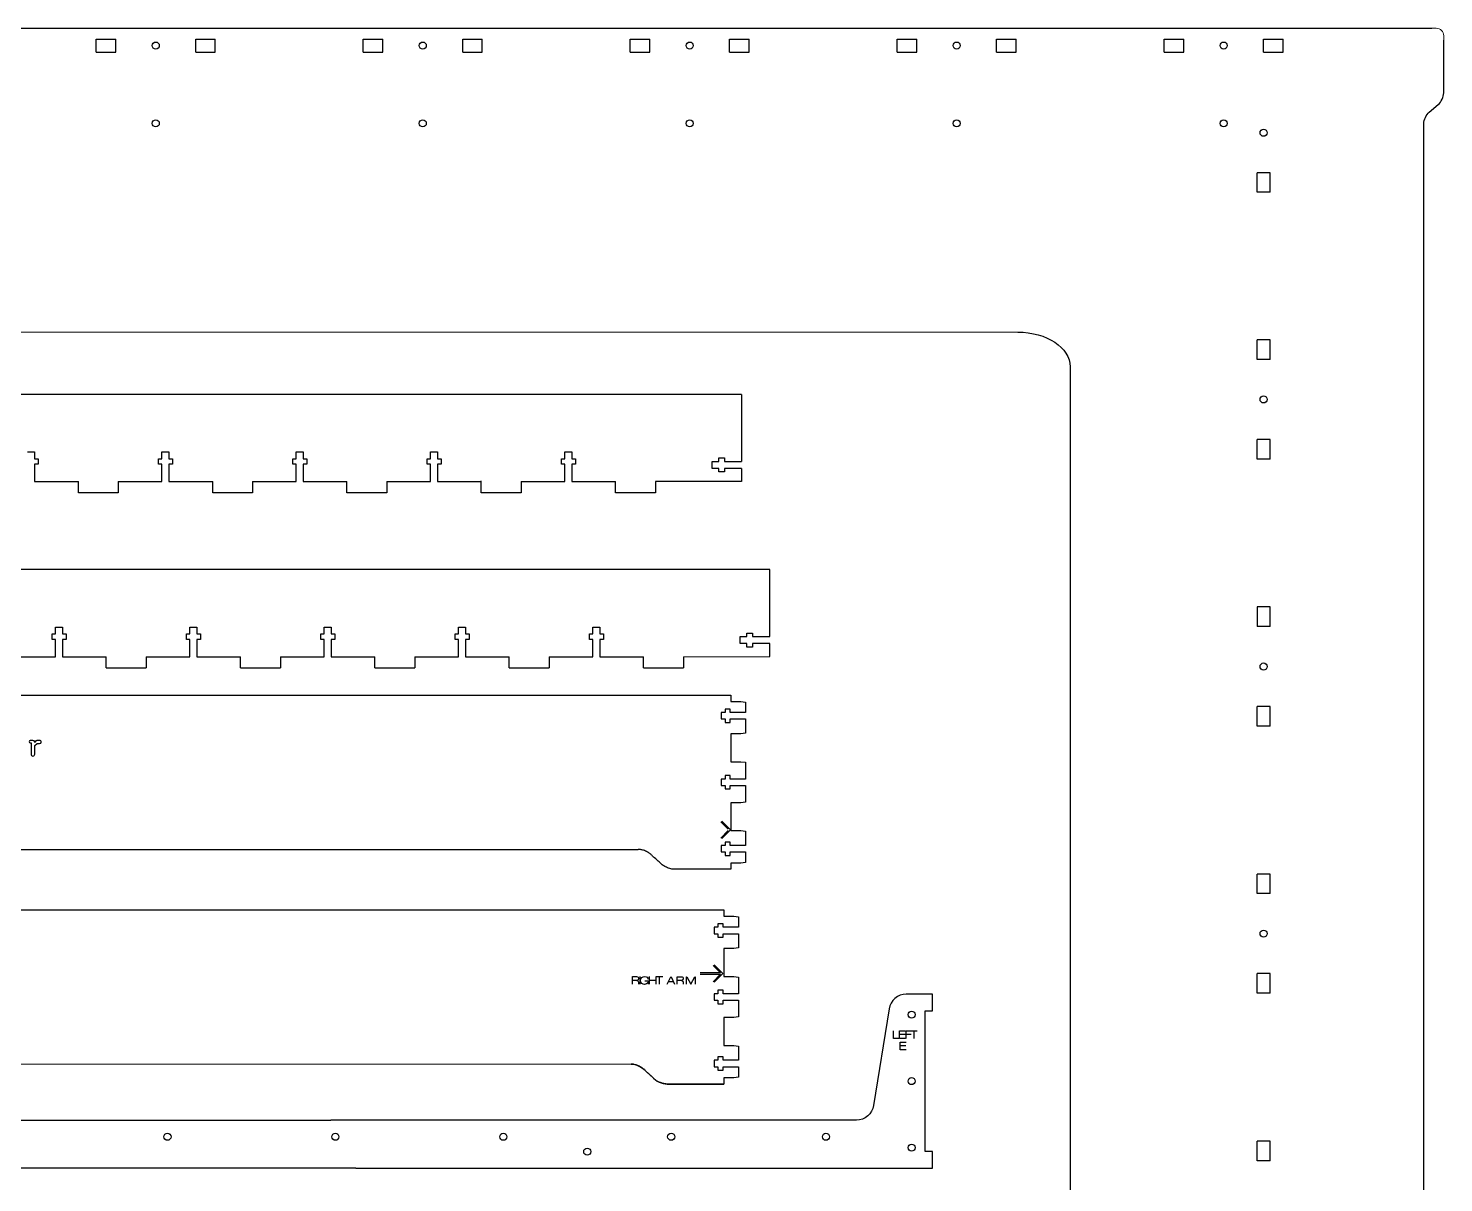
# Model space of a CAD drawing. Header units: millimetres. Extents: x -1176 to -33, y -869 to -31.
# Drawn here: x -602 to -33, y -495 to -31 of the extents above; entities that cross this region are included whole.
import ezdxf

# ---------------------------------------------------------------- set-up
doc = ezdxf.new("R2010")
doc.units = ezdxf.units.MM
doc.layers.add('Cuts', color=1, linetype='Continuous', lineweight=0, true_color=0xff0000)
doc.layers.add('text', color=5, linetype='Continuous', lineweight=0, true_color=0x0000ff)

msp = doc.modelspace()

# ---------------------------------------------------------------- linework, layer by layer
at = {"layer": 'Cuts', "color": 1, "lineweight": 25, "true_color": 0xff0000}
for p, q in [((-1162.7, -31), (-37.3, -31)), ((-574.27, -35.33), (-566.39, -35.33)), ((-574.27, -40.53), (-574.27, -35.33)), ((-566.39, -40.53), (-566.39, -35.33)), ((-534.27, -35.33), (-526.39, -35.33)), ((-534.27, -40.53), (-534.27, -35.33)), ((-526.39, -40.53), (-526.39, -35.33)), ((-466.93, -35.33), (-459.05, -35.33)), ((-466.93, -40.53), (-466.93, -35.33)), ((-459.05, -40.53), (-459.05, -35.33)), ((-426.93, -35.33), (-419.05, -35.33)), ((-426.93, -40.53), (-426.93, -35.33)), ((-419.05, -40.53), (-419.05, -35.33)), ((-359.59, -35.33), (-351.71, -35.33)), ((-359.59, -40.53), (-359.59, -35.33)), ((-351.71, -40.53), (-351.71, -35.33)), ((-319.59, -35.33), (-311.71, -35.33)), ((-319.59, -40.53), (-319.59, -35.33)), ((-311.71, -40.53), (-311.71, -35.33)), ((-252.25, -35.33), (-244.37, -35.33)), ((-252.25, -40.53), (-252.25, -35.33)), ((-244.37, -40.53), (-244.37, -35.33)), ((-212.25, -35.33), (-204.37, -35.33)), ((-212.25, -40.53), (-212.25, -35.33)), ((-204.37, -40.53), (-204.37, -35.33)), ((-144.91, -35.33), (-137.03, -35.33)), ((-144.91, -40.53), (-144.91, -35.33)), ((-137.03, -40.53), (-137.03, -35.33)), ((-104.91, -35.33), (-97.03, -35.33)), ((-104.91, -40.53), (-104.91, -35.33)), ((-97.03, -40.53), (-97.03, -35.33)), ((-574.27, -40.53), (-566.39, -40.53)), ((-534.27, -40.53), (-526.39, -40.53)), ((-466.93, -40.53), (-459.05, -40.53)), ((-426.93, -40.53), (-419.05, -40.53)), ((-359.59, -40.53), (-351.71, -40.53)), ((-319.59, -40.53), (-311.71, -40.53)), ((-252.25, -40.53), (-244.37, -40.53)), ((-212.25, -40.53), (-204.37, -40.53)), ((-144.91, -40.53), (-137.03, -40.53)), ((-104.91, -40.53), (-97.03, -40.53)), ((-40.5, -830.68), (-40.5, -69.32)), ((-107.51, -96.91), (-107.51, -89.04)), ((-102.31, -89.04), (-107.51, -89.04)), ((-102.31, -96.91), (-102.31, -89.04)), ((-102.31, -96.91), (-107.51, -96.91)), ((-107.51, -164.09), (-107.51, -156.21)), ((-102.31, -156.21), (-107.51, -156.21)), ((-102.31, -164.09), (-102.31, -156.21)), ((-102.31, -164.09), (-107.51, -164.09)), ((-314.77, -178.14), (-940.24, -178.17)), ((-314.77, -178.14), (-314.77, -205.06)), ((-107.51, -204.09), (-107.51, -196.21)), ((-102.31, -196.21), (-107.51, -196.21)), ((-102.31, -204.09), (-102.31, -196.21)), ((-601.88, -201.24), (-599.08, -201.24)), ((-599.08, -201.24), (-599.08, -203.98)), ((-599.08, -203.98), (-597.68, -203.98)), ((-597.68, -203.98), (-597.68, -206.18)), ((-549.27, -203.98), (-547.87, -203.98)), ((-549.27, -206.18), (-549.27, -203.98)), ((-547.87, -201.24), (-545.07, -201.24)), ((-547.87, -203.98), (-547.87, -201.24)), ((-545.07, -201.24), (-545.07, -203.98)), ((-545.07, -203.98), (-543.67, -203.98)), ((-543.67, -203.98), (-543.67, -206.18)), ((-495.26, -203.98), (-493.86, -203.98)), ((-495.26, -206.18), (-495.26, -203.98)), ((-493.86, -201.24), (-491.06, -201.24)), ((-493.86, -203.98), (-493.86, -201.24)), ((-491.06, -201.24), (-491.06, -203.98)), ((-491.06, -203.98), (-489.66, -203.98)), ((-489.66, -203.98), (-489.66, -206.18)), ((-441.25, -206.18), (-441.25, -203.98)), ((-441.25, -203.98), (-439.85, -203.98)), ((-439.85, -201.24), (-437.05, -201.24)), ((-439.85, -203.98), (-439.85, -201.24)), ((-437.05, -201.24), (-437.05, -203.98)), ((-437.05, -203.98), (-435.65, -203.98)), ((-435.65, -203.98), (-435.65, -206.18)), ((-387.24, -203.98), (-385.84, -203.98)), ((-387.24, -206.18), (-387.24, -203.98)), ((-385.84, -201.24), (-383.04, -201.24)), ((-385.84, -203.98), (-385.84, -201.24)), ((-383.04, -201.24), (-383.04, -203.98)), ((-383.04, -203.98), (-381.64, -203.98)), ((-381.64, -203.98), (-381.64, -206.18)), ((-323.93, -205.06), (-323.93, -203.66)), ((-323.93, -203.66), (-321.73, -203.66)), ((-321.73, -203.66), (-321.73, -205.06)), ((-102.31, -204.09), (-107.51, -204.09)), ((-599.08, -206.18), (-599.08, -213.15)), ((-597.68, -206.18), (-599.08, -206.18)), ((-547.87, -206.18), (-549.27, -206.18)), ((-547.87, -213.15), (-547.87, -206.18)), ((-545.07, -206.18), (-545.07, -213.15)), ((-543.67, -206.18), (-545.07, -206.18)), ((-493.86, -206.18), (-495.26, -206.18)), ((-493.86, -213.15), (-493.86, -206.18)), ((-491.06, -206.18), (-491.06, -213.15)), ((-489.66, -206.18), (-491.06, -206.18)), ((-439.85, -206.18), (-441.25, -206.18)), ((-439.85, -213.15), (-439.85, -206.18)), ((-437.05, -206.18), (-437.05, -213.15)), ((-435.65, -206.18), (-437.05, -206.18)), ((-385.84, -206.18), (-387.24, -206.18)), ((-385.84, -213.15), (-385.84, -206.18)), ((-383.04, -206.18), (-383.04, -213.15)), ((-381.64, -206.18), (-383.04, -206.18)), ((-326.67, -205.06), (-323.93, -205.06)), ((-326.67, -207.86), (-326.67, -205.06)), ((-323.93, -207.86), (-326.67, -207.86)), ((-323.93, -209.26), (-323.93, -207.86)), ((-321.73, -209.26), (-323.93, -209.26)), ((-321.73, -205.06), (-314.77, -205.06)), ((-321.73, -207.86), (-321.73, -209.26)), ((-314.77, -207.86), (-321.73, -207.86)), ((-314.77, -207.86), (-314.77, -213.13)), ((-599.08, -213.15), (-581.47, -213.15)), ((-581.47, -217.63), (-581.47, -213.15)), ((-565.47, -213.15), (-565.47, -217.63)), ((-565.47, -213.15), (-547.87, -213.15)), ((-545.07, -213.15), (-527.46, -213.15)), ((-527.46, -217.63), (-527.46, -213.15)), ((-511.46, -213.15), (-511.46, -217.63)), ((-511.46, -213.15), (-493.86, -213.15)), ((-491.06, -213.15), (-473.45, -213.15)), ((-473.45, -217.63), (-473.45, -213.15)), ((-457.45, -213.15), (-457.45, -217.63)), ((-457.45, -213.15), (-439.85, -213.15)), ((-437.05, -213.15), (-419.44, -213.15)), ((-419.44, -217.63), (-419.44, -212.91)), ((-419.44, -217.63), (-419.44, -213.15)), ((-403.44, -213.15), (-403.44, -217.63)), ((-403.44, -213.15), (-385.84, -213.15)), ((-383.04, -213.15), (-365.43, -213.15)), ((-365.43, -217.63), (-365.43, -213.15)), ((-314.77, -213.13), (-349.43, -213.15)), ((-349.43, -213.15), (-349.43, -217.63)), ((-565.47, -217.63), (-581.47, -217.63)), ((-511.46, -217.63), (-527.46, -217.63)), ((-457.45, -217.63), (-473.45, -217.63)), ((-403.44, -217.63), (-419.44, -217.63)), ((-349.43, -217.63), (-365.43, -217.63)), ((-303.5, -248.54), (-928.98, -248.56)), ((-303.5, -275.46), (-303.5, -248.54)), ((-107.51, -263.55), (-107.51, -271.43)), ((-102.31, -263.55), (-107.51, -263.55)), ((-102.31, -271.43), (-102.31, -263.55)), ((-590.62, -271.63), (-587.82, -271.63)), ((-590.62, -274.37), (-590.62, -271.63)), ((-587.82, -271.63), (-587.82, -274.37)), ((-536.61, -274.37), (-536.61, -271.63)), ((-536.61, -271.63), (-533.81, -271.63)), ((-533.81, -271.63), (-533.81, -274.37)), ((-482.6, -271.63), (-479.8, -271.63)), ((-482.6, -274.37), (-482.6, -271.63)), ((-479.8, -271.63), (-479.8, -274.37)), ((-428.59, -271.63), (-425.79, -271.63)), ((-428.59, -274.37), (-428.59, -271.63)), ((-425.79, -271.63), (-425.79, -274.37)), ((-374.58, -271.63), (-371.78, -271.63)), ((-374.58, -274.37), (-374.58, -271.63)), ((-371.78, -271.63), (-371.78, -274.37)), ((-102.31, -271.43), (-107.51, -271.43)), ((-592.02, -274.37), (-590.62, -274.37)), ((-592.02, -276.57), (-592.02, -274.37)), ((-590.62, -276.57), (-592.02, -276.57)), ((-590.62, -283.54), (-590.62, -276.57)), ((-587.82, -274.37), (-586.42, -274.37)), ((-587.82, -276.57), (-587.82, -283.54)), ((-586.42, -276.57), (-587.82, -276.57)), ((-586.42, -274.37), (-586.42, -276.57)), ((-538.01, -274.37), (-536.61, -274.37)), ((-538.01, -276.57), (-538.01, -274.37)), ((-536.61, -276.57), (-538.01, -276.57)), ((-536.61, -283.54), (-536.61, -276.57)), ((-533.81, -274.37), (-532.41, -274.37)), ((-533.81, -276.57), (-533.81, -283.54)), ((-532.41, -276.57), (-533.81, -276.57)), ((-532.41, -274.37), (-532.41, -276.57)), ((-484, -274.37), (-482.6, -274.37)), ((-484, -276.57), (-484, -274.37)), ((-482.6, -276.57), (-484, -276.57)), ((-482.6, -283.54), (-482.6, -276.57)), ((-479.8, -274.37), (-478.4, -274.37)), ((-479.8, -276.57), (-479.8, -283.54)), ((-478.4, -276.57), (-479.8, -276.57)), ((-478.4, -274.37), (-478.4, -276.57)), ((-429.99, -274.37), (-428.59, -274.37)), ((-429.99, -276.57), (-429.99, -274.37)), ((-428.59, -276.57), (-429.99, -276.57)), ((-428.59, -283.54), (-428.59, -276.57)), ((-425.79, -274.37), (-424.39, -274.37)), ((-424.39, -276.57), (-425.79, -276.57)), ((-425.79, -276.57), (-425.79, -283.54)), ((-424.39, -274.37), (-424.39, -276.57)), ((-375.98, -274.37), (-374.58, -274.37)), ((-375.98, -276.57), (-375.98, -274.37)), ((-374.58, -276.57), (-375.98, -276.57)), ((-374.58, -283.54), (-374.58, -276.57)), ((-371.78, -274.37), (-370.38, -274.37)), ((-370.38, -276.57), (-371.78, -276.57)), ((-371.78, -276.57), (-371.78, -283.54)), ((-370.38, -274.37), (-370.38, -276.57)), ((-315.41, -275.46), (-312.67, -275.46)), ((-315.41, -278.26), (-315.41, -275.46)), ((-312.67, -278.26), (-315.41, -278.26)), ((-312.67, -274.06), (-310.47, -274.06)), ((-312.67, -275.46), (-312.67, -274.06)), ((-312.67, -279.66), (-312.67, -278.26)), ((-310.47, -274.06), (-310.47, -275.46)), ((-310.47, -275.46), (-303.5, -275.46)), ((-310.47, -278.26), (-310.47, -279.66)), ((-303.5, -278.26), (-310.47, -278.26)), ((-303.5, -283.52), (-303.5, -278.26)), ((-608.23, -283.54), (-590.62, -283.54)), ((-587.82, -283.54), (-570.22, -283.54)), ((-570.22, -288.02), (-570.22, -283.54)), ((-554.22, -283.54), (-536.61, -283.54)), ((-554.22, -283.54), (-554.22, -288.02)), ((-533.81, -283.54), (-516.21, -283.54)), ((-516.21, -288.02), (-516.21, -283.54)), ((-500.21, -283.54), (-482.6, -283.54)), ((-500.21, -283.54), (-500.21, -288.02)), ((-479.8, -283.54), (-462.2, -283.54)), ((-462.2, -288.02), (-462.2, -283.54)), ((-446.2, -283.54), (-428.59, -283.54)), ((-446.2, -283.54), (-446.2, -288.02)), ((-425.79, -283.54), (-408.19, -283.54)), ((-408.19, -288.02), (-408.19, -283.54)), ((-392.19, -283.54), (-392.19, -288.02)), ((-392.19, -283.54), (-374.58, -283.54)), ((-371.78, -283.54), (-354.18, -283.54)), ((-354.18, -288.02), (-354.18, -283.54)), ((-338.18, -283.54), (-303.5, -283.52)), ((-338.18, -283.54), (-338.18, -288.02)), ((-310.47, -279.66), (-312.67, -279.66)), ((-570.22, -288.02), (-554.22, -288.02)), ((-516.21, -288.02), (-500.21, -288.02)), ((-462.2, -288.02), (-446.2, -288.02)), ((-408.19, -288.02), (-392.19, -288.02)), ((-354.18, -288.02), (-338.18, -288.02)), ((-925.63, -298.98), (-319.11, -298.98)), ((-319.11, -298.98), (-319.11, -301.51)), ((-319.11, -301.51), (-315.04, -301.51)), ((-315.04, -301.51), (-313.21, -301.75)), ((-322.98, -305.98), (-322.98, -308.58)), ((-321.44, -305.98), (-322.98, -305.98)), ((-321.44, -304.58), (-321.44, -305.98)), ((-319.34, -304.58), (-321.44, -304.58)), ((-319.34, -305.98), (-319.34, -304.58)), ((-313.21, -305.98), (-319.34, -305.98)), ((-313.21, -301.75), (-313.21, -305.98)), ((-107.51, -311.43), (-107.51, -303.55)), ((-102.31, -303.55), (-107.51, -303.55)), ((-102.31, -311.43), (-102.31, -303.55)), ((-322.98, -308.58), (-321.44, -308.58)), ((-321.44, -308.58), (-321.44, -309.98)), ((-321.44, -309.98), (-319.34, -309.98)), ((-319.34, -308.58), (-313.21, -308.58)), ((-319.34, -309.98), (-319.34, -308.58)), ((-313.21, -308.58), (-313.21, -314.31)), ((-102.31, -311.43), (-107.51, -311.43)), ((-319.11, -314.56), (-319.11, -325.73)), ((-315.04, -314.56), (-319.11, -314.56)), ((-313.21, -314.31), (-315.04, -314.56)), ((-319.11, -325.73), (-315.04, -325.73)), ((-315.04, -325.73), (-313.21, -325.98)), ((-313.21, -325.98), (-313.21, -332.7)), ((-322.98, -332.7), (-322.98, -335.3)), ((-321.44, -332.7), (-322.98, -332.7)), ((-322.98, -335.3), (-321.44, -335.3)), ((-321.44, -331.31), (-321.44, -332.7)), ((-319.34, -331.31), (-321.44, -331.31)), ((-321.44, -335.3), (-321.44, -336.71)), ((-319.34, -332.7), (-319.34, -331.31)), ((-313.21, -332.7), (-319.34, -332.7)), ((-319.34, -335.3), (-313.21, -335.3)), ((-319.34, -336.71), (-319.34, -335.3)), ((-313.21, -335.3), (-313.21, -342.03)), ((-321.44, -336.71), (-319.34, -336.71)), ((-319.11, -342.28), (-319.11, -353.45)), ((-315.04, -342.28), (-319.11, -342.28)), ((-313.21, -342.03), (-315.04, -342.28)), ((-321.44, -358.03), (-321.44, -359.43)), ((-319.34, -358.03), (-321.44, -358.03)), ((-319.34, -359.43), (-319.34, -358.03)), ((-319.11, -353.45), (-315.04, -353.45)), ((-315.04, -353.45), (-313.21, -353.7)), ((-313.21, -353.7), (-313.21, -359.43)), ((-837.27, -360.98), (-356.37, -360.98)), ((-322.98, -359.43), (-322.98, -362.03)), ((-321.44, -359.43), (-322.98, -359.43)), ((-322.98, -362.03), (-321.44, -362.03)), ((-321.44, -362.03), (-321.44, -363.43)), ((-321.44, -363.43), (-319.34, -363.43)), ((-313.21, -359.43), (-319.34, -359.43)), ((-319.34, -362.03), (-313.21, -362.03)), ((-319.34, -363.43), (-319.34, -362.03)), ((-313.21, -362.03), (-313.21, -366.26)), ((-319.11, -368.98), (-341.88, -368.98)), ((-319.11, -366.51), (-319.11, -368.98)), ((-315.04, -366.51), (-319.11, -366.51)), ((-313.21, -366.26), (-315.04, -366.51)), ((-107.51, -378.77), (-107.51, -370.89)), ((-102.31, -370.89), (-107.51, -370.89)), ((-102.31, -378.77), (-102.31, -370.89)), ((-102.31, -378.77), (-107.51, -378.77)), ((-928.44, -385.29), (-321.97, -385.29)), ((-321.97, -385.29), (-321.97, -387.81)), ((-325.83, -392.29), (-325.83, -394.89)), ((-324.3, -392.29), (-325.83, -392.29)), ((-324.3, -390.89), (-324.3, -392.29)), ((-322.2, -390.89), (-324.3, -390.89)), ((-322.2, -392.29), (-322.2, -390.89)), ((-316.07, -392.29), (-322.2, -392.29)), ((-321.97, -387.81), (-317.9, -387.81)), ((-317.9, -387.81), (-316.07, -388.06)), ((-316.07, -388.06), (-316.07, -392.29)), ((-325.83, -394.89), (-324.3, -394.89)), ((-324.3, -394.89), (-324.3, -396.29)), ((-324.3, -396.29), (-322.2, -396.29)), ((-322.2, -394.89), (-316.07, -394.89)), ((-322.2, -396.29), (-322.2, -394.89)), ((-316.07, -394.89), (-316.07, -400.61)), ((-321.97, -400.86), (-321.97, -412.04)), ((-317.9, -400.86), (-321.97, -400.86)), ((-316.07, -400.61), (-317.9, -400.86)), ((-321.97, -412.04), (-317.9, -412.04)), ((-317.9, -412.04), (-316.07, -412.29)), ((-316.07, -412.29), (-316.07, -419.01)), ((-107.51, -418.77), (-107.51, -410.89)), ((-102.31, -410.89), (-107.51, -410.89)), ((-102.31, -418.77), (-102.31, -410.89)), ((-325.83, -419.01), (-325.83, -421.61)), ((-324.3, -419.01), (-325.83, -419.01)), ((-324.3, -417.61), (-324.3, -419.01)), ((-322.2, -417.61), (-324.3, -417.61)), ((-322.2, -419.01), (-322.2, -417.61)), ((-316.07, -419.01), (-322.2, -419.01)), ((-102.31, -418.77), (-107.51, -418.77)), ((-325.83, -421.61), (-324.3, -421.61)), ((-324.3, -421.61), (-324.3, -423.01)), ((-324.3, -423.01), (-322.2, -423.01)), ((-322.2, -421.61), (-316.07, -421.61)), ((-322.2, -423.01), (-322.2, -421.61)), ((-316.07, -421.61), (-316.07, -428.34)), ((-321.97, -428.59), (-321.97, -439.76)), ((-317.9, -428.59), (-321.97, -428.59)), ((-316.07, -428.34), (-317.9, -428.59)), ((-321.97, -439.76), (-317.9, -439.76)), ((-317.9, -439.76), (-316.07, -440.01)), ((-316.07, -440.01), (-316.07, -445.74)), ((-325.83, -445.74), (-325.83, -448.33)), ((-324.3, -445.74), (-325.83, -445.74)), ((-325.83, -448.33), (-324.3, -448.33)), ((-324.3, -444.34), (-324.3, -445.74)), ((-322.2, -444.34), (-324.3, -444.34)), ((-324.3, -448.33), (-324.3, -449.74)), ((-322.2, -445.74), (-322.2, -444.34)), ((-316.07, -445.74), (-322.2, -445.74)), ((-322.2, -448.33), (-316.07, -448.33)), ((-322.2, -449.74), (-322.2, -448.33)), ((-316.07, -448.33), (-316.07, -452.56)), ((-324.3, -449.74), (-322.2, -449.74)), ((-321.97, -452.81), (-321.97, -455.29)), ((-317.9, -452.81), (-321.97, -452.81)), ((-316.07, -452.56), (-317.9, -452.81)), ((-321.97, -455.29), (-344.74, -455.29)), ((-749.38, -469.84), (-479.94, -469.84)), ((-107.51, -486.11), (-107.51, -478.23)), ((-102.31, -478.23), (-107.51, -478.23)), ((-102.31, -486.11), (-102.31, -478.23)), ((-469.94, -489.12), (-950.77, -489.12)), ((-102.31, -486.11), (-107.51, -486.11))]:
    msp.add_line(p, q, dxfattribs=at)
at = {"layer": 'Cuts'}
for p, q in [((-37.3, -31), (-35.5, -31)), ((-32.5, -34), (-32.5, -35.8)), ((-1055.01, -153.09), (-203.74, -153.09)), ((-899.73, -447.29), (-359.23, -447.29))]:
    msp.add_line(p, q, dxfattribs=at)
at = {"layer": 'Cuts', "color": 1, "lineweight": 25, "true_color": 0xff0000}
for points in [[(-32.5, -56.96), (-32.5, -35.8)], [(-38.34, -64.68), (-34.66, -61.6)], [(-182.72, -167.04), (-182.72, -768.51), (-182.93, -768.68)], [(-238.03, -482.42), (-240.98, -482.42), (-240.98, -425.82), (-238.03, -425.82), (-238.03, -419.12), (-238.03, -419.12), (-248.65, -419.12)], [(-255.42, -425.07), (-261.78, -463.89)], [(-353.41, -449.99), (-350.55, -452.58)], [(-344.74, -455.29), (-321.97, -455.29), (-321.97, -455.29)], [(-268.55, -469.84), (-276.16, -469.84), (-479.94, -469.84)], [(-469.94, -489.12), (-238.03, -489.12), (-238.03, -482.42), (-238.03, -482.42)]]:
    msp.add_lwpolyline(points, dxfattribs=at)
at = {"layer": 'Cuts'}
msp.add_arc((-35.5, -34), 3, 0, 90, dxfattribs=at)
at = {"layer": 'Cuts', "color": 1, "lineweight": 25, "true_color": 0xff0000}
for points in [[(-551.76, -37.93), (-551.76, -37.14), (-551.12, -36.5), (-550.33, -36.5)], [(-550.33, -39.35), (-551.12, -39.35), (-551.76, -38.72), (-551.76, -37.93)], [(-550.33, -36.5), (-549.54, -36.5), (-548.91, -37.14), (-548.91, -37.93)], [(-548.91, -37.93), (-548.91, -38.72), (-549.54, -39.35), (-550.33, -39.35)], [(-444.42, -37.93), (-444.42, -37.14), (-443.78, -36.5), (-442.99, -36.5)], [(-442.99, -39.35), (-443.78, -39.35), (-444.42, -38.72), (-444.42, -37.93)], [(-442.99, -36.5), (-442.2, -36.5), (-441.57, -37.14), (-441.57, -37.93)], [(-441.57, -37.93), (-441.57, -38.72), (-442.2, -39.35), (-442.99, -39.35)], [(-337.08, -37.93), (-337.08, -37.14), (-336.44, -36.5), (-335.65, -36.5)], [(-335.65, -39.35), (-336.44, -39.35), (-337.08, -38.72), (-337.08, -37.93)], [(-335.65, -36.5), (-334.86, -36.5), (-334.23, -37.14), (-334.23, -37.93)], [(-334.23, -37.93), (-334.23, -38.72), (-334.86, -39.35), (-335.65, -39.35)], [(-229.74, -37.93), (-229.74, -37.14), (-229.1, -36.5), (-228.31, -36.5)], [(-228.31, -39.35), (-229.1, -39.35), (-229.74, -38.72), (-229.74, -37.93)], [(-228.31, -36.5), (-227.52, -36.5), (-226.89, -37.14), (-226.89, -37.93)], [(-226.89, -37.93), (-226.89, -38.72), (-227.52, -39.35), (-228.31, -39.35)], [(-122.4, -37.93), (-122.4, -37.14), (-121.76, -36.5), (-120.97, -36.5)], [(-120.97, -39.35), (-121.76, -39.35), (-122.4, -38.72), (-122.4, -37.93)], [(-120.97, -36.5), (-120.18, -36.5), (-119.55, -37.14), (-119.55, -37.93)], [(-119.55, -37.93), (-119.55, -38.72), (-120.18, -39.35), (-120.97, -39.35)], [(-34.66, -61.6), (-33.47, -60.6), (-32.5, -58.51), (-32.5, -56.96)], [(-551.76, -69.2), (-551.76, -68.41), (-551.12, -67.77), (-550.33, -67.77)], [(-550.33, -67.77), (-549.55, -67.77), (-548.91, -68.41), (-548.91, -69.2)], [(-444.42, -69.2), (-444.42, -68.41), (-443.78, -67.77), (-442.99, -67.77)], [(-442.99, -67.77), (-442.21, -67.77), (-441.57, -68.41), (-441.57, -69.2)], [(-337.08, -69.2), (-337.08, -68.41), (-336.44, -67.77), (-335.65, -67.77)], [(-335.65, -67.77), (-334.87, -67.77), (-334.23, -68.41), (-334.23, -69.2)], [(-229.74, -69.2), (-229.74, -68.41), (-229.1, -67.77), (-228.31, -67.77)], [(-228.31, -67.77), (-227.53, -67.77), (-226.89, -68.41), (-226.89, -69.2)], [(-122.4, -69.2), (-122.4, -68.41), (-121.76, -67.77), (-120.97, -67.77)], [(-120.97, -67.77), (-120.19, -67.77), (-119.55, -68.41), (-119.55, -69.2)], [(-40.5, -69.32), (-40.5, -67.76), (-39.53, -65.68), (-38.34, -64.68)], [(-550.33, -70.62), (-551.12, -70.62), (-551.76, -69.99), (-551.76, -69.2)], [(-548.91, -69.2), (-548.91, -69.99), (-549.55, -70.62), (-550.33, -70.62)], [(-442.99, -70.62), (-443.78, -70.62), (-444.42, -69.99), (-444.42, -69.2)], [(-441.57, -69.2), (-441.57, -69.99), (-442.21, -70.62), (-442.99, -70.62)], [(-335.65, -70.62), (-336.44, -70.62), (-337.08, -69.99), (-337.08, -69.2)], [(-334.23, -69.2), (-334.23, -69.99), (-334.87, -70.62), (-335.65, -70.62)], [(-228.31, -70.62), (-229.1, -70.62), (-229.74, -69.99), (-229.74, -69.2)], [(-226.89, -69.2), (-226.89, -69.99), (-227.53, -70.62), (-228.31, -70.62)], [(-120.97, -70.62), (-121.76, -70.62), (-122.4, -69.99), (-122.4, -69.2)], [(-119.55, -69.2), (-119.55, -69.99), (-120.19, -70.62), (-120.97, -70.62)], [(-106.34, -72.97), (-106.34, -72.19), (-105.7, -71.55), (-104.91, -71.55)], [(-104.91, -74.4), (-105.7, -74.4), (-106.34, -73.76), (-106.34, -72.97)], [(-104.91, -71.55), (-104.13, -71.55), (-103.49, -72.19), (-103.49, -72.97)], [(-103.49, -72.97), (-103.49, -73.76), (-104.13, -74.4), (-104.91, -74.4)], [(-203.74, -153.09), (-192.14, -153.09), (-182.72, -159.34), (-182.72, -167.04)], [(-106.34, -180.15), (-106.34, -179.36), (-105.7, -178.73), (-104.91, -178.73)], [(-104.91, -181.58), (-105.7, -181.58), (-106.34, -180.94), (-106.34, -180.15)], [(-104.91, -178.73), (-104.13, -178.73), (-103.49, -179.36), (-103.49, -180.15)], [(-103.49, -180.15), (-103.49, -180.94), (-104.13, -181.58), (-104.91, -181.58)], [(-106.34, -287.49), (-106.34, -286.7), (-105.7, -286.07), (-104.91, -286.07)], [(-104.91, -288.92), (-105.7, -288.92), (-106.34, -288.28), (-106.34, -287.49)], [(-104.91, -286.07), (-104.13, -286.07), (-103.49, -286.7), (-103.49, -287.49)], [(-103.49, -287.49), (-103.49, -288.28), (-104.13, -288.92), (-104.91, -288.92)], [(-106.34, -394.83), (-106.34, -394.04), (-105.7, -393.41), (-104.91, -393.41)], [(-104.91, -396.26), (-105.7, -396.26), (-106.34, -395.62), (-106.34, -394.83)], [(-104.91, -393.41), (-104.13, -393.41), (-103.49, -394.04), (-103.49, -394.83)], [(-103.49, -394.83), (-103.49, -395.62), (-104.13, -396.26), (-104.91, -396.26)], [(-248.65, -419.12), (-251.95, -419.12), (-255, -421.8), (-255.42, -425.07)], [(-247.86, -427.4), (-247.86, -426.61), (-247.23, -425.97), (-246.44, -425.97)], [(-246.44, -425.97), (-245.65, -425.97), (-245.01, -426.61), (-245.01, -427.4)], [(-246.44, -428.82), (-247.23, -428.82), (-247.86, -428.18), (-247.86, -427.4)], [(-245.01, -427.4), (-245.01, -428.18), (-245.65, -428.82), (-246.44, -428.82)], [(-359.23, -447.29), (-357.28, -447.29), (-354.66, -448.5), (-353.41, -449.99)], [(-350.55, -452.58), (-349.3, -454.07), (-346.68, -455.29), (-344.74, -455.29)], [(-247.86, -454.12), (-247.86, -453.33), (-247.23, -452.7), (-246.44, -452.7)], [(-246.44, -455.54), (-247.23, -455.54), (-247.86, -454.91), (-247.86, -454.12)], [(-246.44, -452.7), (-245.65, -452.7), (-245.01, -453.33), (-245.01, -454.12)], [(-245.01, -454.12), (-245.01, -454.91), (-245.65, -455.54), (-246.44, -455.54)], [(-261.78, -463.89), (-262.2, -467.16), (-265.25, -469.84), (-268.55, -469.84)], [(-547.06, -476.48), (-547.06, -475.69), (-546.42, -475.06), (-545.63, -475.06)], [(-545.63, -477.9), (-546.42, -477.9), (-547.06, -477.27), (-547.06, -476.48)], [(-545.63, -475.06), (-544.84, -475.06), (-544.21, -475.69), (-544.21, -476.48)], [(-544.21, -476.48), (-544.21, -477.27), (-544.84, -477.9), (-545.63, -477.9)], [(-479.54, -476.48), (-479.54, -475.69), (-478.9, -475.06), (-478.12, -475.06)], [(-478.12, -477.9), (-478.9, -477.9), (-479.54, -477.27), (-479.54, -476.48)], [(-478.12, -475.06), (-477.33, -475.06), (-476.69, -475.69), (-476.69, -476.48)], [(-476.69, -476.48), (-476.69, -477.27), (-477.33, -477.9), (-478.12, -477.9)], [(-412.03, -476.48), (-412.03, -475.69), (-411.39, -475.06), (-410.6, -475.06)], [(-410.6, -477.9), (-411.39, -477.9), (-412.03, -477.27), (-412.03, -476.48)], [(-410.6, -475.06), (-409.82, -475.06), (-409.18, -475.69), (-409.18, -476.48)], [(-409.18, -476.48), (-409.18, -477.27), (-409.82, -477.9), (-410.6, -477.9)], [(-344.52, -476.48), (-344.52, -475.69), (-343.88, -475.06), (-343.09, -475.06)], [(-343.09, -477.9), (-343.88, -477.9), (-344.52, -477.27), (-344.52, -476.48)], [(-343.09, -475.06), (-342.3, -475.06), (-341.67, -475.69), (-341.67, -476.48)], [(-341.67, -476.48), (-341.67, -477.27), (-342.3, -477.9), (-343.09, -477.9)], [(-282.3, -476.48), (-282.3, -475.69), (-281.66, -475.06), (-280.88, -475.06)], [(-280.88, -477.9), (-281.66, -477.9), (-282.3, -477.27), (-282.3, -476.48)], [(-280.88, -475.06), (-280.09, -475.06), (-279.45, -475.69), (-279.45, -476.48)], [(-279.45, -476.48), (-279.45, -477.27), (-280.09, -477.9), (-280.88, -477.9)], [(-378.27, -482.45), (-378.27, -481.67), (-377.64, -481.03), (-376.85, -481.03)], [(-376.85, -483.88), (-377.64, -483.88), (-378.27, -483.24), (-378.27, -482.45)], [(-376.85, -481.03), (-376.06, -481.03), (-375.42, -481.67), (-375.42, -482.45)], [(-375.42, -482.45), (-375.42, -483.24), (-376.06, -483.88), (-376.85, -483.88)], [(-247.86, -480.84), (-247.86, -480.06), (-247.23, -479.42), (-246.44, -479.42)], [(-246.44, -482.27), (-247.23, -482.27), (-247.86, -481.63), (-247.86, -480.84)], [(-246.44, -479.42), (-245.65, -479.42), (-245.01, -480.06), (-245.01, -480.84)], [(-245.01, -480.84), (-245.01, -481.63), (-245.65, -482.27), (-246.44, -482.27)]]:
    msp.add_open_spline(points, degree=3, dxfattribs=at)
for points, knots in [([(-341.88, -368.98), (-342.34, -368.95), (-343.44, -368.87), (-344.93, -368.27), (-346.48, -367.46), (-347.65, -366.3), (-349.05, -365.04), (-350.3, -363.98), (-351.17, -363.04), (-351.77, -362.61), (-352.31, -362.22), (-353.03, -361.84), (-353.8, -361.48), (-354.52, -361.27), (-355.1, -361.08), (-355.62, -361.05), (-356.03, -360.96), (-356.28, -360.97), (-356.37, -360.98)], [0, 0, 0, 0, 1.367078, 3.28557, 4.783714, 6.565849, 8.205459, 10.429568, 11.481504, 12.026102, 12.636441, 13.484896, 14.46032, 15.169888, 15.756438, 16.261713, 16.745394, 17.006793, 17.006793, 17.006793, 17.006793]), ([(-344.74, -455.29), (-345.07, -455.25), (-345.83, -455.18), (-346.89, -454.91), (-347.97, -454.49), (-349.01, -453.94), (-350.02, -453.2), (-350.85, -452.29), (-351.93, -451.34), (-353.03, -450.42), (-353.88, -449.41), (-354.63, -448.93), (-355.25, -448.49), (-356.11, -448.06), (-357.03, -447.64), (-357.93, -447.44), (-358.6, -447.28), (-359, -447.28), (-359.23, -447.29)], [0, 0, 0, 0, 0.993182, 2.286553, 3.280946, 4.466963, 5.803049, 7.009547, 8.151224, 10.118773, 11.289165, 12.078226, 12.799336, 13.561393, 14.955951, 15.818908, 16.32881, 17.006678, 17.006678, 17.006678, 17.006678])]:
    msp.add_open_spline(points, degree=3, knots=knots, dxfattribs=at)
at = {"layer": 'text', "color": 5, "lineweight": 25, "true_color": 0x0000ff}
for points in [[(-599.89, -317.22), (-600.81, -317.22), (-600.81, -317.22)], [(-600.81, -318.18), (-600.5, -318.18), (-600.5, -322.72)], [(-599.74, -317.23), (-599.8, -317.23)], [(-598.83, -317.74), (-598.93, -318.09), (-599.01, -317.74)], [(-598.98, -322.72), (-598.98, -319.21), (-598.01, -318.48), (-597.13, -318.48)], [(-597.13, -317.2), (-598.11, -317.2)], [(-323.17, -349.92), (-320.18, -352.91)], [(-322.8, -349.69), (-319.32, -353.16), (-322.8, -356.64)], [(-320.18, -353.41), (-323.18, -356.41)], [(-326.25, -407.66), (-323.26, -410.65), (-331.43, -410.65)], [(-325.88, -407.42), (-322.4, -410.9), (-325.88, -414.38)], [(-358.71, -415.11), (-358.71, -412.12), (-357.06, -412.12)], [(-356.96, -413.65), (-358.71, -413.66)], [(-356.95, -413.65), (-356.96, -413.65)], [(-355.74, -412.12), (-355.74, -415.11)], [(-353.72, -413.77), (-352.32, -413.77), (-352.32, -415.17)], [(-351.86, -415.11), (-351.86, -412.12)], [(-351.86, -413.51), (-349.3, -413.51)], [(-349.3, -412.12), (-349.3, -415.11)], [(-349.09, -412.12), (-346.52, -412.12)], [(-347.85, -415.11), (-347.85, -412.15)], [(-344.67, -415.19), (-343.28, -412.17), (-343.17, -412.17), (-341.78, -415.19)], [(-342.24, -414.19), (-344.22, -414.19)], [(-340.76, -415.19), (-340.76, -412.17), (-339.1, -412.17)], [(-338.98, -413.71), (-338.99, -413.72), (-340.76, -413.73)], [(-336.96, -415.19), (-336.96, -412.17), (-336.82, -412.17), (-335.24, -415.1), (-335.23, -415.1), (-333.65, -412.17), (-333.51, -412.17), (-333.51, -415.19)], [(-331.43, -411.15), (-323.26, -411.15), (-326.26, -414.15)], [(-251.55, -436.93), (-253.68, -436.93), (-253.68, -433.88)], [(-248.85, -436.93), (-251.25, -436.93), (-251.25, -433.88), (-248.88, -433.88)], [(-251.25, -435.3), (-248.98, -435.3)], [(-248.59, -436.93), (-248.59, -433.88), (-246.45, -433.88)], [(-248.59, -435.3), (-246.57, -435.3)], [(-246.78, -433.88), (-244.15, -433.88)], [(-245.46, -436.93), (-245.46, -433.88)], [(-248.65, -441.48), (-251.02, -441.48), (-251.02, -438.46), (-248.67, -438.46)], [(-251.02, -439.86), (-248.77, -439.86)]]:
    msp.add_lwpolyline(points, dxfattribs=at)
for points in [[(-600.81, -317.22), (-601.08, -317.22), (-601.29, -317.43), (-601.29, -317.7)], [(-601.29, -317.7), (-601.29, -317.96), (-601.08, -318.18), (-600.81, -318.18)], [(-599.8, -317.23), (-599.83, -317.22), (-599.86, -317.22), (-599.89, -317.22)], [(-599.01, -317.74), (-599.09, -317.41), (-599.35, -317.23), (-599.74, -317.23)], [(-598.11, -317.2), (-598.44, -317.2), (-598.74, -317.42), (-598.83, -317.74)], [(-596.38, -317.95), (-596.38, -317.54), (-596.72, -317.2), (-597.13, -317.2)], [(-597.13, -318.48), (-596.63, -318.48), (-596.38, -318.3), (-596.38, -317.95)], [(-600.5, -322.72), (-600.5, -323.21), (-600.23, -323.48), (-599.74, -323.48)], [(-599.74, -323.48), (-599.25, -323.48), (-598.98, -323.21), (-598.98, -322.72)], [(-357.06, -412.12), (-356.47, -412.12), (-356.24, -412.4), (-356.24, -412.93)], [(-356.96, -413.65), (-356.5, -413.66), (-356.3, -413.87), (-356.3, -414.28)], [(-356.24, -412.93), (-356.24, -413.22), (-356.43, -413.62), (-356.95, -413.65)], [(-356.3, -414.28), (-356.3, -414.39), (-356.29, -414.98), (-356.23, -415.11)], [(-355.38, -413.68), (-355.38, -412.69), (-354.68, -412.12), (-353.83, -412.12)], [(-353.83, -415.24), (-354.68, -415.24), (-355.38, -414.67), (-355.38, -413.68)], [(-353.83, -412.12), (-352.9, -412.12), (-352.47, -412.53), (-352.36, -413.11)], [(-352.42, -414.27), (-352.63, -414.96), (-353.21, -415.24), (-353.83, -415.24)], [(-352.32, -413.77), (-352.36, -414.12), (-352.42, -414.27), (-352.42, -414.27)], [(-339.1, -412.17), (-338.49, -412.17), (-338.26, -412.46), (-338.26, -412.99)], [(-338.99, -413.72), (-338.52, -413.73), (-338.32, -413.94), (-338.32, -414.36)], [(-338.26, -412.99), (-338.26, -413.28), (-338.46, -413.68), (-338.98, -413.71)], [(-338.32, -414.36), (-338.32, -414.47), (-338.31, -415.07), (-338.25, -415.19)]]:
    msp.add_open_spline(points, degree=3, dxfattribs=at)

doc.saveas('drawing.dxf')
